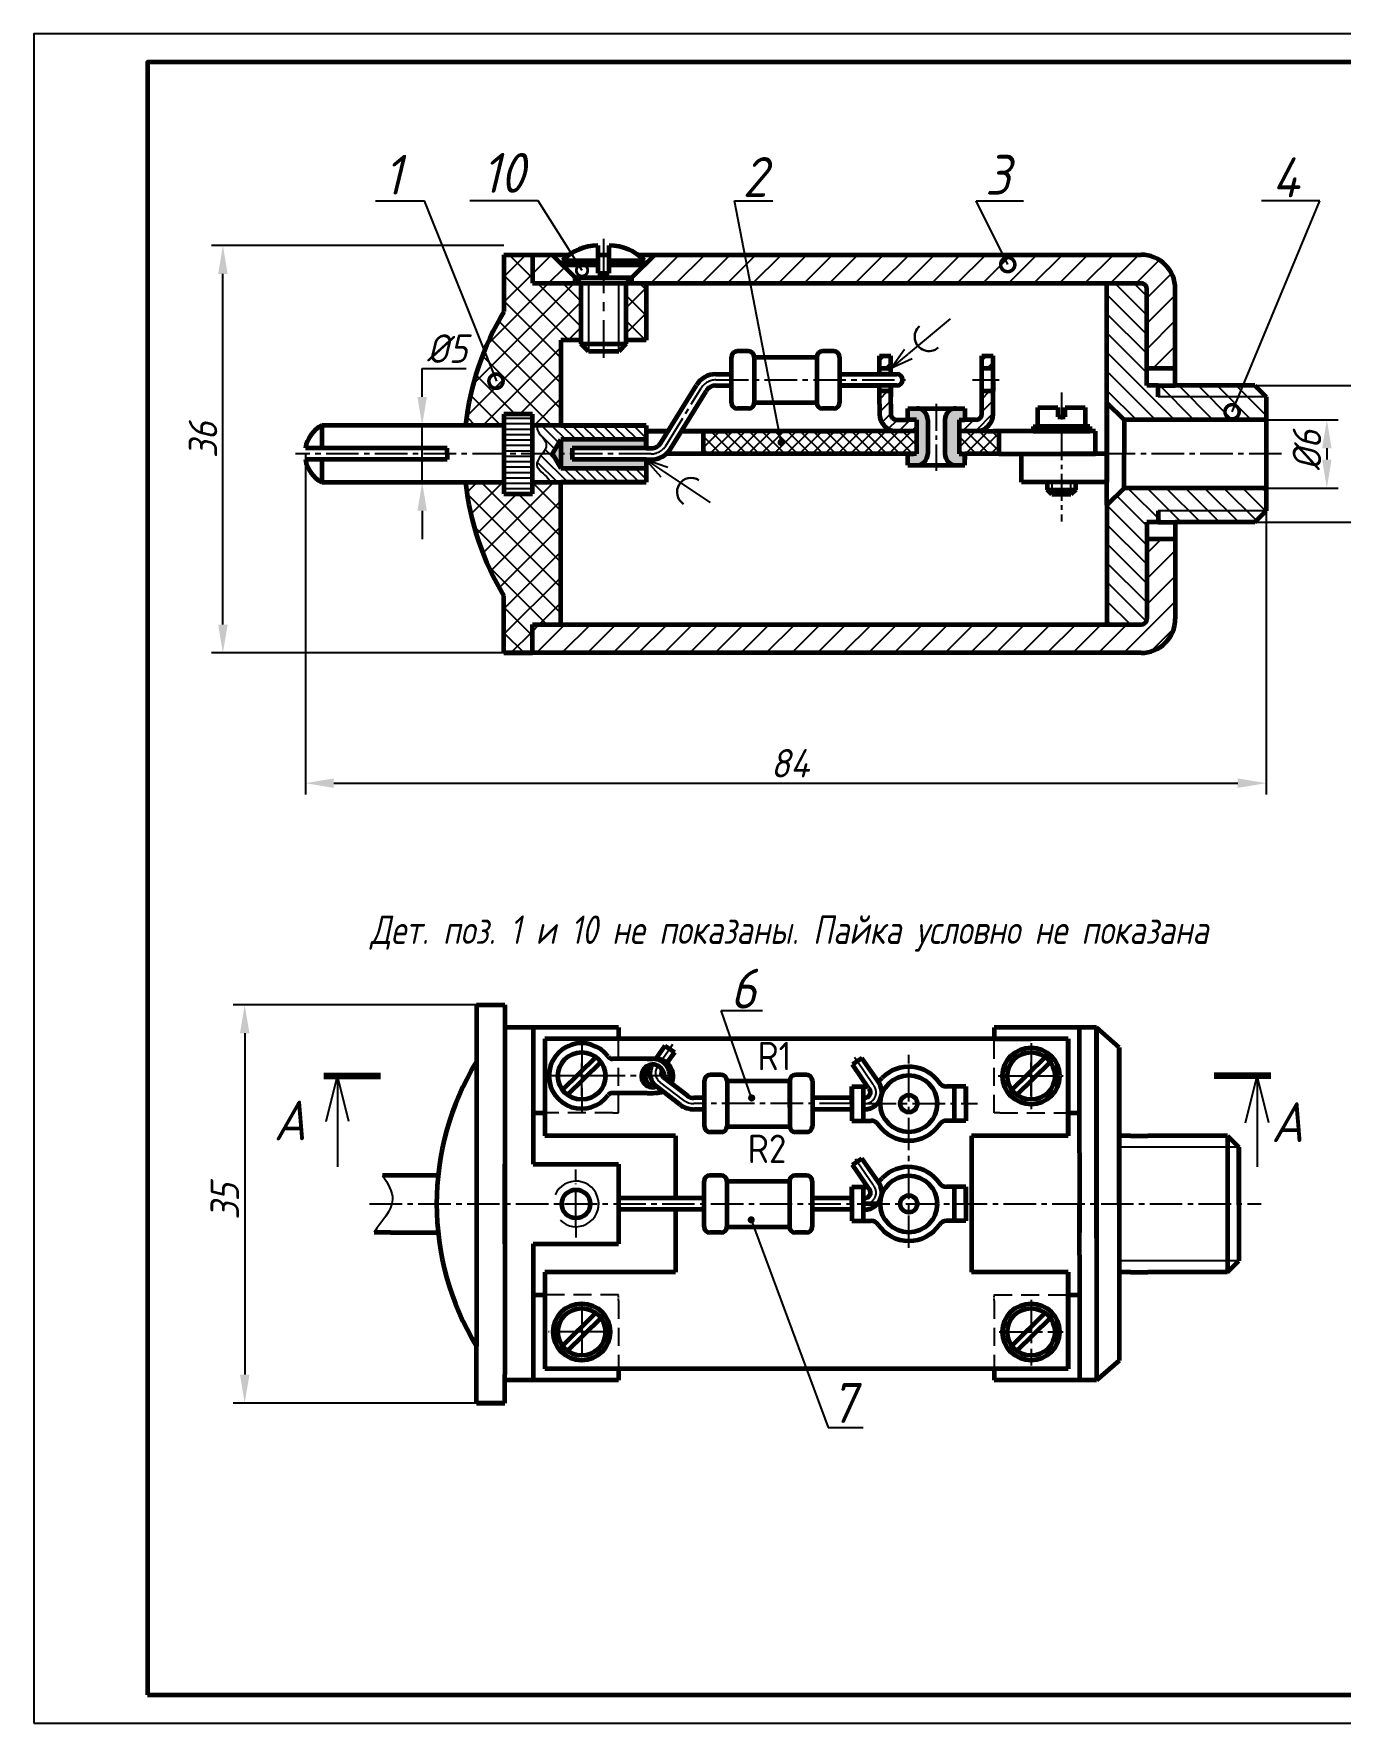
# Model space of a CAD drawing. Header units: millimetres. Extents: x 173 to 1894, y -5 to 450.
# Drawn here: x 840.6 to 1070.3, y -2.9 to 294.1 of the extents above; entities that cross this region are included whole.
import ezdxf
from ezdxf import colors
from ezdxf.entities.mleader import LeaderData, LeaderLine
from ezdxf.math import Vec2, Vec3

# ---------------------------------------------------------------- set-up
doc = ezdxf.new("R2010")
doc.units = ezdxf.units.MM
doc.header["$LTSCALE"] = 0.5
for name, pattern in [('ACAD_ISO10W100', [18, 12, -3, 0, -3]), ('CENTER2', [28.575, 19.05, -3.175, 3.175, -3.175]), ('DASHDOT', [1, 0.5, -0.25, 0, -0.25]), ('штриховая2', [9.525, 6.35, -3.175])]:
    doc.linetypes.add(name, pattern=pattern)
doc.layers.get('Defpoints').update_dxf_attribs({"color": 5})
doc.styles.get("Standard").update_dxf_attribs({"font": 'isocpeui.ttf', "width": 0.9})
doc.dimstyles.new('ESKD_standart', dxfattribs={"dimtxt": 5, "dimasz": 5, "dimexe": 2, "dimexo": 0, "dimgap": 1, "dimtad": 1, "dimtoh": 1, "dimdec": 0, "dimzin": 1, "dimdsep": 46, "dimtxsty": 'Standard', "dimcen": 3, "dimdle": 1.25, "dimadec": 0, "dimazin": 0, "dimtfac": 1, "dimtdec": 0, "dimtmove": 0, "dimatfit": 3, "dimldrblk": 'DOT', "dimfxl": 1, "dimtvp": 1.5, "dimtolj": 1, "dimtzin": 1, "dimarcsym": 0})
doc.dimstyles.new('Standart 2', dxfattribs={"dimtxt": 5, "dimasz": 5, "dimexe": 2, "dimexo": 0, "dimgap": 1, "dimtad": 1, "dimtoh": 1, "dimdec": 0, "dimlfac": 0.5, "dimtxsty": 'Standard', "dimcen": 2.5, "dimadec": 0, "dimazin": 0, "dimtfac": 1, "dimtdec": 0, "dimtmove": 0, "dimatfit": 3, "dimldrblk": 'DOTSMALL', "dimfxl": 1, "dimarcsym": 0})
pattern_1 = [(45, (656.2215, -20.1673), (-2.245064, 2.245064), [])]

# ---------------------------------------------------------------- blocks, each defined once
blk = doc.blocks.new('_DotSmall')
at = {"color": 0, "linetype": 'ByBlock', "const_width": 0.5}
blk.add_lwpolyline([(-0.0625, 0, 1), (0.0625, 0, 1)], format="xyb", close=True, dxfattribs=at)
blk = doc.blocks.new('_Open30')
at = {"color": 0, "linetype": 'ByBlock', "lineweight": -2}
for p, q in [((-1, 0.268), (0, 0)), ((0, 0), (-1, -0.268)), ((0, 0), (-1, 0))]:
    blk.add_line(p, q, dxfattribs=at)
blk = doc.blocks.new('*D111')
at = {"color": 0, "lineweight": -2, "transparency": 16777216}
for p, q in [((888.35, 220.22), (888.35, 160.33)), ((1057.26, 220.22), (1057.26, 160.33)), ((893.35, 162.33), (1052.26, 162.33))]:
    blk.add_line(p, q, dxfattribs=at)
at = {"color": 0, "transparency": 16777216}
for points in [[(893.35, 163.16), (893.35, 161.5), (888.35, 162.33)], [(1052.26, 163.16), (1052.26, 161.5), (1057.26, 162.33)]]:
    blk.add_solid(points, dxfattribs=at)
at = {"layer": 'Defpoints', "color": 0, "transparency": 16777216}
for p in [(888.35, 220.22), (1057.26, 220.22), (1057.26, 162.33)]:
    blk.add_point(p, dxfattribs=at)
at = {"color": 0, "transparency": 16777216, "insert": (973.54, 165.83), "char_height": 5, "attachment_point": 5}
blk.add_mtext('84', dxfattribs=at)
blk = doc.blocks.new('*D112')
at = {"color": 0, "lineweight": -2, "transparency": 16777216}
for p, q in [((923.26, 256.85), (871.85, 256.85)), ((873.85, 190.22), (873.85, 251.85)), ((923.26, 185.22), (871.85, 185.22))]:
    blk.add_line(p, q, dxfattribs=at)
at = {"color": 0, "transparency": 16777216}
for points in [[(873.02, 251.85), (874.69, 251.85), (873.85, 256.85)], [(873.02, 190.22), (874.69, 190.22), (873.85, 185.22)]]:
    blk.add_solid(points, dxfattribs=at)
at = {"layer": 'Defpoints', "color": 0, "transparency": 16777216}
for p in [(873.85, 256.85), (923.26, 256.85), (923.26, 185.22)]:
    blk.add_point(p, dxfattribs=at)
at = {"color": 0, "transparency": 16777216, "insert": (870.35, 222.66), "char_height": 5, "attachment_point": 5, "rotation": 90}
blk.add_mtext('36', dxfattribs=at)
blk = doc.blocks.new('*D113')
at = {"color": 0, "lineweight": -2, "transparency": 16777216}
for p, q in [((918.42, 123.36), (875.68, 123.36)), ((877.68, 118.36), (877.68, 58.36)), ((918.42, 53.36), (875.68, 53.36))]:
    blk.add_line(p, q, dxfattribs=at)
at = {"color": 0, "transparency": 16777216}
for points in [[(876.85, 118.36), (878.52, 118.36), (877.68, 123.36)], [(876.85, 58.36), (878.52, 58.36), (877.68, 53.36)]]:
    blk.add_solid(points, dxfattribs=at)
at = {"layer": 'Defpoints', "color": 0, "transparency": 16777216}
for p in [(918.42, 123.36), (877.68, 53.36), (918.42, 53.36)]:
    blk.add_point(p, dxfattribs=at)
at = {"color": 0, "transparency": 16777216, "insert": (874.18, 88.78), "char_height": 5, "attachment_point": 5, "rotation": 90}
blk.add_mtext('35', dxfattribs=at)
blk = doc.blocks.new('*D115')
at = {"color": 0, "lineweight": -2, "transparency": 16777216}
for p, q in [((908.88, 230.22), (908.88, 235.22)), ((908.88, 235.22), (916.64, 235.22)), ((891.26, 225.22), (910.88, 225.22)), ((908.88, 215.22), (908.88, 225.22)), ((891.26, 215.22), (910.88, 215.22)), ((908.88, 210.22), (908.88, 205.22))]:
    blk.add_line(p, q, dxfattribs=at)
at = {"color": 0, "transparency": 16777216}
for points in [[(908.05, 230.22), (909.71, 230.22), (908.88, 225.22)], [(908.05, 210.22), (909.71, 210.22), (908.88, 215.22)]]:
    blk.add_solid(points, dxfattribs=at)
at = {"layer": 'Defpoints', "color": 0, "transparency": 16777216}
for p in [(891.26, 225.22), (891.26, 215.22), (908.88, 215.22)]:
    blk.add_point(p, dxfattribs=at)
at = {"color": 0, "transparency": 16777216, "insert": (913.26, 238.72), "char_height": 5, "attachment_point": 5}
blk.add_mtext('%%C5', dxfattribs=at)
blk = doc.blocks.new('*D116')
at = {"color": 0, "lineweight": -2, "transparency": 16777216}
for p, q in [((1057.26, 226.22), (1069.91, 226.22)), ((1067.91, 221.22), (1067.91, 219.22)), ((1057.26, 214.22), (1069.91, 214.22))]:
    blk.add_line(p, q, dxfattribs=at)
at = {"color": 0, "transparency": 16777216}
for points in [[(1067.08, 221.22), (1068.74, 221.22), (1067.91, 226.22)], [(1067.08, 219.22), (1068.74, 219.22), (1067.91, 214.22)]]:
    blk.add_solid(points, dxfattribs=at)
at = {"layer": 'Defpoints', "color": 0, "transparency": 16777216}
for p in [(1057.26, 226.22), (1057.26, 214.22), (1067.91, 214.22)]:
    blk.add_point(p, dxfattribs=at)
at = {"color": 0, "transparency": 16777216, "insert": (1064.41, 220.84), "char_height": 5, "attachment_point": 5, "rotation": 90}
blk.add_mtext('%%C6', dxfattribs=at)
blk = doc.blocks.new('*D117')
at = {"color": 0, "lineweight": -2, "transparency": 16777216}
for p, q in [((1055.26, 232.22), (1082.87, 232.22)), ((1080.87, 227.22), (1080.87, 213.22)), ((1055.26, 208.22), (1082.87, 208.22))]:
    blk.add_line(p, q, dxfattribs=at)
at = {"color": 0, "transparency": 16777216}
for points in [[(1080.04, 227.22), (1081.7, 227.22), (1080.87, 232.22)], [(1080.04, 213.22), (1081.7, 213.22), (1080.87, 208.22)]]:
    blk.add_solid(points, dxfattribs=at)
at = {"layer": 'Defpoints', "color": 0, "transparency": 16777216}
for p in [(1055.26, 232.22), (1055.26, 208.22), (1080.87, 208.22)]:
    blk.add_point(p, dxfattribs=at)
at = {"color": 0, "transparency": 16777216, "insert": (1077.37, 221.86), "char_height": 5, "attachment_point": 5, "rotation": 90}
blk.add_mtext('M12', dxfattribs=at)

msp = doc.modelspace()

# ---------------------------------------------------------------- hatches: boundary and pattern name
at = {"lineweight": -3}
h = msp.add_hatch(dxfattribs=at)
h.set_pattern_fill('ANSI37', color=256, style=0)
h.set_pattern_definition([(45, (656.2215, -20.1673), (-2.245064, 2.245064), []), (135, (656.2215, -20.1673), (-2.245064, -2.245064), [])])
h.paths.add_polyline_path([(936.76, 250.22), (928.26, 250.22), (928.26, 255.22), (923.26, 255.22), (923.26, 245.22, 0.048475), (919.22, 236.83), (921.77, 233.29, -0.932366), (921.98, 232.71, -1.072541), (921.77, 233.29), (919.22, 236.83, 0.062136), (916.52, 225.22), (923.26, 225.22), (923.26, 227.22), (928.26, 227.22), (928.26, 225.22), (933.26, 225.22), (933.26, 240.22), (936.76, 240.22)])
h.paths.add_polyline_path([(948.26, 250.22), (944.76, 250.22), (944.76, 240.22), (948.26, 240.22)])
h.paths.add_polyline_path([(933.26, 214.22), (933.26, 215.22), (928.26, 215.22), (928.26, 213.22), (923.26, 213.22), (923.26, 215.22), (916.52, 215.22, 0.110945), (923.26, 195.22), (923.26, 185.22), (928.26, 185.22), (928.26, 190.22), (933.26, 190.22)])
h = msp.add_hatch(dxfattribs=at)
h.set_pattern_fill('ANSI31', color=256, style=0)
h.set_pattern_definition(pattern_1)
h.paths.add_polyline_path([(931.76, 255.22), (928.26, 255.22), (928.26, 250.22), (935.76, 250.22), (935.76, 251.22)])
h = msp.add_hatch(dxfattribs=at)
h.set_pattern_fill('ANSI31', color=256, style=0)
h.set_pattern_definition(pattern_1)
h.paths.add_polyline_path([(1035.26, 255.22), (1010.96, 255.22), (1011.67, 253.78, -1), (1011.95, 253.22, -1), (1011.67, 253.78), (1010.96, 255.22), (949.76, 255.22), (945.76, 251.22), (945.76, 250.22), (948.26, 250.22), (1035.26, 250.22, -0.414214), (1036.26, 249.22), (1036.26, 235.22), (1041.26, 235.22), (1041.26, 249.22, 0.414214)])
h.paths.add_polyline_path([(1041.26, 191.22), (1041.26, 205.22), (1036.26, 205.22), (1036.26, 191.22, -0.414214), (1035.26, 190.22), (928.26, 190.22), (928.26, 185.22), (1035.26, 185.22, 0.414214)])
h = msp.add_hatch(dxfattribs=at)
h.set_pattern_fill('ANSI31', color=256, scale=0.75, angle=90, style=0)
h.set_pattern_definition([(135, (828.2611, -8.777), (-1.683798, -1.683798), [])])
h.paths.add_polyline_path([(1036.26, 249.22, 0.414214), (1035.26, 250.22), (1029.26, 250.22), (1029.26, 229.22), (1032.26, 226.22), (1057.26, 226.22), (1057.26, 230.22), (1038.26, 230.22), (1038.26, 232.22), (1036.26, 232.22)])
h.paths.add_polyline_path([(1055.26, 232.22), (1041.26, 232.22), (1038.26, 232.22), (1038.26, 230.22), (1057.26, 230.22)], flags=17)
h.paths.add_polyline_path([(1036.26, 208.22), (1038.26, 208.22), (1038.26, 210.22), (1057.26, 210.22), (1057.26, 214.22), (1032.26, 214.22), (1029.26, 211.22), (1029.26, 190.22), (1035.26, 190.22, 0.414214), (1036.26, 191.22)])
h.paths.add_polyline_path([(1057.26, 210.22), (1038.26, 210.22), (1038.26, 208.22), (1041.26, 208.22), (1055.26, 208.22)])
h = msp.add_hatch(dxfattribs=at)
h.set_pattern_fill('ANSI31', color=256, scale=0.5, style=0)
h.set_pattern_definition([(45, (656.2215, -20.1673), (-1.122532, 1.122532), [])])
h.paths.add_polyline_path([(995.76, 226.22), (994.26, 226.22), (992.26, 226.22, -0.414214), (991.26, 227.22), (991.26, 228.96), (991.26, 231.22), (989.26, 231.22), (989.26, 228.96), (989.26, 227.22, 0.414214), (992.26, 224.22), (995.76, 224.22)])
h.paths.add_polyline_path([(991.26, 237.48), (989.26, 237.48), (989.26, 235.22), (991.26, 235.22)])
h.paths.add_polyline_path([(1009.26, 237.48), (1007.26, 237.48), (1007.26, 235.22), (1009.26, 235.22)])
h.paths.add_polyline_path([(1009.26, 227.22), (1009.26, 228.96), (1009.26, 231.22), (1007.26, 231.22), (1007.26, 228.96), (1007.26, 227.22, -0.414214), (1006.26, 226.22), (1004.26, 226.22), (1003.26, 226.22), (1003.26, 224.22), (1006.26, 224.22, 0.414214)])
h = msp.add_hatch(color=256)
h.set_gradient(color2=(0, 0, 0), tint=1)
h.paths.add_polyline_path([(989.26, 235.22), (989.26, 234.23), (991.26, 234.23), (991.26, 235.22)])
h.paths.add_polyline_path([(991.26, 231.22), (991.26, 232.23), (989.26, 232.23), (989.26, 231.22)])
h.paths.add_polyline_path([(1003.26, 226.22), (1004.26, 226.22), (1004.26, 228.22), (1002.76, 228.22, 0.414214), (1000.76, 226.22), (1000.76, 220.22, 0.414214), (1002.76, 218.22), (1004.26, 218.22), (1004.26, 220.22), (1003.26, 220.22)])
h = msp.add_hatch(dxfattribs=at)
h.set_pattern_fill('LINE', color=256, scale=0.3, angle=180, style=0)
h.set_pattern_definition([(180, (828.2611, -8.777), (-1e-16, -0.9525), [])])
h.paths.add_polyline_path([(928.26, 227.22), (923.26, 227.22), (923.26, 220.22), (928.26, 220.22)])
h.paths.add_polyline_path([(928.26, 220.22), (923.26, 220.22), (923.26, 213.22), (928.26, 213.22)])
at = {"true_color": 0x000000}
h = msp.add_hatch(color=18, dxfattribs=at)
h.paths.add_polyline_path([(1003.26, 226.22), (1004.26, 226.22), (1004.26, 228.22), (1002.76, 228.22, 0.414214), (1000.76, 226.22), (1000.76, 220.22, 0.414214), (1002.76, 218.22), (1004.26, 218.22), (1004.26, 220.22), (1003.26, 220.22)])
h.paths.add_polyline_path([(997.76, 226.22, 0.414214), (995.76, 228.22), (994.26, 228.22), (994.26, 226.22), (995.76, 226.22), (995.76, 220.22), (994.26, 220.22), (994.26, 218.22), (995.76, 218.22, 0.414214), (997.76, 220.22)])
at = {"lineweight": -3}
h = msp.add_hatch(dxfattribs=at)
h.set_pattern_fill('ANSI31', color=256, scale=0.4, angle=90, style=0)
h.set_pattern_definition([(135, (660.7611, -15.777), (-0.8980256, -0.8980256), [])])
edge = h.paths.add_edge_path()
edge.add_line((948.26, 225.22), (929.1, 225.22))
edge.add_spline(control_points=[(929.1, 225.22), (929.05, 224.93), (929.08, 223.8), (931.33, 222.3), (930.39, 220.8), (929.98, 220.22)], knot_values=[4.290599, 4.290599, 4.290599, 4.290599, 5.261375, 8.137886, 9.987465, 9.987465, 9.987465, 9.987465], degree=3, periodic=0)
edge.add_line((929.98, 220.22), (931.8, 220.22))
edge.add_line((931.8, 220.22), (933.26, 222.72))
edge.add_line((933.26, 222.72), (948.26, 222.72))
edge.add_line((948.26, 222.72), (948.26, 223.22))
edge.add_line((948.26, 223.22), (948.26, 225.22))
edge = h.paths.add_edge_path()
edge.add_line((948.26, 217.72), (933.26, 217.72))
edge.add_line((933.26, 217.72), (931.8, 220.22))
edge.add_line((931.8, 220.22), (929.98, 220.22))
edge.add_spline(control_points=[(929.98, 220.22), (929.49, 219.53), (928.21, 217.9), (930.75, 216.53), (931.21, 215.46), (931.26, 215.22)], knot_values=[9.987465, 9.987465, 9.987465, 9.987465, 12.205502, 15.205008, 16.049261, 16.049261, 16.049261, 16.049261], degree=3, periodic=0)
edge.add_line((931.26, 215.22), (948.26, 215.22))
edge.add_line((948.26, 215.22), (948.26, 217.72))
h = msp.add_hatch(dxfattribs=at)
h.set_pattern_fill('ANSI37', color=256, scale=0.5, style=0)
h.set_pattern_definition([(45, (656.2215, -20.1673), (-1.122532, 1.122532), []), (135, (656.2215, -20.1673), (-1.122532, -1.122532), [])])
h.paths.add_polyline_path([(1010.26, 224.22), (1008.26, 224.22), (1003.26, 224.22), (1003.26, 220.22), (1004.26, 220.22), (1010.26, 220.22)])
h.paths.add_polyline_path([(995.76, 224.22), (958.26, 224.22), (958.26, 220.22), (994.26, 220.22), (995.76, 220.22)])
h = msp.add_hatch(color=256)
h.set_gradient(color2=(0, 0, 0), tint=1)
h.paths.add_polyline_path([(935.26, 221.22), (948.26, 221.22), (948.26, 222.22), (948.26, 222.72), (933.26, 222.72), (931.8, 220.22), (933.26, 217.72), (948.26, 217.72), (948.26, 219.22), (935.26, 219.22)])

# ---------------------------------------------------------------- linework, layer by layer
for p, q in [((900.68, 264.72), (909.26, 264.72)), ((921.98, 232.99), (909.26, 264.72)), ((1011.81, 253.5), (1006.28, 264.72)), ((1006.28, 264.72), (1014.6, 264.72)), ((1051.25, 227.62), (1066.69, 264.72)), ((1066.69, 264.72), (1056.43, 264.72)), ((936.76, 250.22), (936.76, 240.22)), ((938.09, 250.22), (938.09, 238.22)), ((943.43, 238.22), (943.43, 250.22)), ((944.76, 240.22), (944.76, 250.22)), ((1057.26, 230.22), (1038.26, 230.22)), ((1019.59, 215.22), (1019.59, 213.06)), ((1022.93, 213.06), (1022.93, 215.22)), ((1057.26, 210.22), (1038.26, 210.22)), ((952.39, 115.61), (952.96, 116.45)), ((892, 102.88), (894, 110.88)), ((894, 110.88), (894, 94.88)), ((894, 110.88), (894, 102.88)), ((896, 102.88), (894, 110.88)), ((1053.61, 102.61), (1055.66, 110.86)), ((1055.66, 110.86), (1055.66, 94.86)), ((1057.7, 102.61), (1055.66, 110.86)), ((1052.42, 98.36), (1031.42, 98.36)), ((1052.42, 78.36), (1031.42, 78.36))]:
    msp.add_line(p, q, dxfattribs=at)
at = {"lineweight": 60}
for p, q in [((939.76, 256.85), (939.76, 251.97)), ((941.76, 251.97), (941.76, 256.85)), ((923.26, 255.22), (934.75, 255.22)), ((923.26, 255.22), (923.26, 245.22)), ((923.26, 255.22), (928.26, 255.22)), ((928.26, 255.22), (928.26, 250.22)), ((931.76, 255.22), (935.76, 251.22)), ((933.56, 254.22), (939.76, 254.22)), ((933.56, 253.43), (933.56, 254.22)), ((933.56, 253.43), (936.76, 250.22)), ((933.56, 253.43), (939.76, 253.43)), ((939.76, 255.22), (941.76, 255.22)), ((940.76, 255.22), (941.76, 255.22)), ((941.76, 254.22), (947.96, 254.22)), ((941.76, 253.43), (947.96, 253.43)), ((947.96, 253.43), (944.76, 250.22)), ((949.76, 255.22), (945.76, 251.22)), ((946.77, 255.22), (947.76, 255.22)), ((946.77, 255.22), (1035.26, 255.22)), ((947.76, 255.22), (948.76, 255.22)), ((947.96, 253.43), (947.96, 254.22)), ((928.26, 250.22), (936.76, 250.22)), ((928.26, 250.22), (936.76, 250.22)), ((928.26, 250.22), (944.76, 250.22)), ((935.76, 250.22), (935.76, 251.22)), ((935.76, 251.22), (945.76, 251.22)), ((936.76, 250.22), (936.76, 250.22)), ((936.76, 250.22), (936.76, 239.56)), ((944.76, 250.22), (936.76, 250.22)), ((939.76, 251.97), (941.76, 251.97)), ((944.76, 250.22), (1035.26, 250.22)), ((944.76, 250.22), (948.26, 250.22)), ((944.76, 250.22), (948.26, 250.22)), ((944.76, 239.56), (944.76, 250.22)), ((945.76, 250.22), (945.76, 251.22)), ((948.26, 250.22), (948.26, 240.22)), ((948.26, 250.22), (948.26, 240.22)), ((1029.26, 229.22), (1029.26, 250.22)), ((1036.26, 232.22), (1036.26, 249.22)), ((1041.26, 232.22), (1041.26, 249.22)), ((933.26, 240.22), (933.26, 225.22)), ((936.76, 240.22), (933.26, 240.22)), ((936.76, 239.56), (944.76, 239.56)), ((938.09, 238.22), (936.76, 239.56)), ((943.43, 238.22), (938.09, 238.22)), ((944.76, 239.56), (943.43, 238.22)), ((948.26, 240.22), (944.76, 240.22)), ((948.26, 240.22), (944.76, 240.22)), ((966.26, 238.25), (964.26, 238.25)), ((981.26, 238.25), (979.26, 238.25)), ((963.26, 229.2), (963.26, 237.25)), ((967.26, 237.25), (967.26, 229.2)), ((967.26, 237.22), (978.26, 237.22)), ((978.26, 237.25), (978.26, 229.2)), ((982.26, 237.25), (982.26, 229.2)), ((989.26, 237.48), (991.26, 237.48)), ((989.26, 234.22), (989.26, 237.48)), ((989.26, 234.23), (989.26, 237.23)), ((991.26, 235.22), (989.26, 235.22)), ((991.26, 234.23), (991.26, 237.48)), ((991.26, 234.23), (991.26, 235.22)), ((1007.26, 228.96), (1007.26, 237.48)), ((1007.26, 237.48), (1009.26, 237.48)), ((1009.26, 235.22), (1007.26, 235.22)), ((1009.26, 228.96), (1009.26, 237.48)), ((1009.26, 233.22), (1009.26, 235.22)), ((1041.26, 235.22), (1036.26, 235.22)), ((1041.26, 232.22), (1041.26, 235.22)), ((950.85, 222.17), (957.09, 232.32)), ((960.5, 234.22), (963.26, 234.22)), ((960.5, 232.22), (963.26, 232.22)), ((982.26, 234.22), (989.26, 234.22)), ((989.26, 232.23), (982.26, 232.23)), ((989.26, 232.22), (982.26, 232.22)), ((982.26, 232.22), (988.94, 232.22)), ((989.26, 234.23), (991.26, 234.23)), ((989.26, 228.96), (989.26, 232.23)), ((991.26, 232.23), (989.26, 232.23)), ((991.26, 234.23), (992.32, 234.23)), ((991.26, 228.96), (991.26, 232.23)), ((992.32, 232.23), (991.26, 232.23)), ((991.26, 232.23), (991.26, 230.23)), ((991.26, 232.23), (991.26, 231.22)), ((1009.26, 233.22), (1009.26, 231.22)), ((1038.26, 232.22), (1036.26, 232.22)), ((1038.26, 230.22), (1038.26, 232.22)), ((1038.26, 232.22), (1041.26, 232.22)), ((1055.26, 232.22), (1041.26, 232.22)), ((1055.26, 232.22), (1057.26, 230.22)), ((952.55, 221.13), (958.79, 231.27)), ((967.26, 229.23), (978.26, 229.23)), ((991.26, 231.22), (989.26, 231.22)), ((989.26, 228.96), (989.26, 227.22)), ((991.26, 228.96), (991.26, 227.22)), ((1009.26, 231.22), (1007.26, 231.22)), ((1007.26, 227.22), (1007.26, 228.96)), ((1009.26, 227.22), (1009.26, 228.96)), ((1029.26, 220.22), (1029.26, 231.1)), ((1032.26, 226.22), (1029.26, 229.22)), ((1029.26, 229.22), (1029.26, 220.22)), ((1057.26, 230.22), (1057.26, 210.22)), ((928.26, 227.22), (923.26, 227.22)), ((923.26, 227.22), (923.26, 213.22)), ((928.26, 220.22), (928.26, 227.22)), ((966.26, 228.2), (964.26, 228.2)), ((981.26, 228.2), (979.26, 228.2)), ((992.26, 226.22), (994.26, 226.22)), ((994.26, 228.22), (995.76, 228.22)), ((994.26, 226.22), (994.26, 228.22)), ((994.26, 228.22), (1004.26, 228.22)), ((995.76, 226.22), (994.26, 226.22)), ((995.76, 226.22), (995.76, 220.22)), ((997.76, 226.22), (997.76, 220.22)), ((1000.76, 226.22), (1000.76, 220.22)), ((1003.26, 226.22), (1003.26, 220.22)), ((1003.26, 226.22), (1004.26, 226.22)), ((1004.26, 228.22), (1004.26, 226.22)), ((1006.26, 226.22), (1004.26, 226.22)), ((1017.09, 225.06), (1017.09, 228.39)), ((1017.09, 228.39), (1020.64, 228.39)), ((1020.64, 228.39), (1020.64, 226.72)), ((1020.64, 226.72), (1021.89, 226.72)), ((1021.89, 228.39), (1025.43, 228.39)), ((1021.89, 226.72), (1021.89, 228.39)), ((1025.43, 228.39), (1025.43, 225.06)), ((1057.26, 226.22), (1032.26, 226.22)), ((1032.26, 226.22), (1032.26, 220.22)), ((1032.26, 226.22), (1032.26, 226.22)), ((891.26, 225.22), (891.26, 221.22)), ((923.26, 225.22), (891.26, 225.22)), ((948.26, 225.22), (928.26, 225.22)), ((933.26, 225.22), (948.26, 225.22)), ((948.26, 225.22), (948.26, 221.22)), ((948.26, 224.22), (952.11, 224.22)), ((948.26, 224.22), (952.11, 224.22)), ((952.11, 224.22), (948.26, 224.22)), ((948.26, 221.22), (948.26, 223.22)), ((995.76, 224.22), (954.46, 224.22)), ((954.46, 224.22), (958.26, 224.22)), ((958.26, 224.22), (963.26, 224.22)), ((963.26, 224.22), (958.26, 224.22)), ((958.26, 224.22), (958.26, 220.22)), ((978.26, 224.22), (982.26, 224.22)), ((1008.26, 224.22), (1003.26, 224.22)), ((1008.26, 224.22), (1010.26, 224.22)), ((1010.26, 224.22), (1009.26, 224.22)), ((1027.26, 224.22), (1010.26, 224.22)), ((1010.26, 224.22), (1010.26, 220.22)), ((1016.26, 225.06), (1021.26, 225.06)), ((1016.26, 225.06), (1016.26, 224.22)), ((1016.26, 224.22), (1026.26, 224.22)), ((1025.43, 225.06), (1017.09, 225.06)), ((1023.76, 225.06), (1018.76, 225.06)), ((1026.26, 225.06), (1021.26, 225.06)), ((1026.26, 225.06), (1026.26, 224.22)), ((1027.26, 220.22), (1027.26, 224.22)), ((913.26, 221.22), (888.35, 221.22)), ((913.26, 220.22), (913.26, 221.22)), ((913.26, 220.22), (913.26, 219.22)), ((928.26, 213.22), (928.26, 220.22)), ((931.8, 220.22), (933.26, 222.72)), ((931.8, 220.22), (933.26, 217.72)), ((948.26, 222.72), (933.26, 222.72)), ((933.26, 222.72), (933.26, 217.72)), ((948.26, 221.22), (935.26, 221.22)), ((935.26, 221.22), (935.26, 219.22)), ((948.26, 221.22), (948.26, 222.72)), ((948.26, 221.22), (948.26, 222.22)), ((948.26, 221.22), (949.14, 221.22)), ((948.26, 221.22), (949.14, 221.22)), ((952.55, 220.22), (951.79, 220.22)), ((994.26, 220.22), (952.55, 220.22)), ((952.55, 220.22), (952.55, 220.22)), ((994.26, 220.22), (995.26, 220.22)), ((994.26, 218.22), (994.26, 220.22)), ((995.76, 220.22), (994.26, 220.22)), ((1003.26, 220.22), (1004.26, 220.22)), ((1003.26, 220.22), (1004.26, 220.22)), ((1010.26, 220.22), (1004.26, 220.22)), ((1004.26, 220.22), (1004.26, 219.22)), ((1004.26, 218.22), (1004.26, 220.22)), ((1010.26, 220.22), (1014.26, 220.22)), ((1014.26, 215.22), (1014.26, 220.22)), ((1014.26, 220.22), (1027.26, 220.22)), ((1029.26, 220.22), (1021.26, 220.22)), ((1029.26, 220.22), (1027.26, 220.22)), ((1029.26, 211.22), (1029.26, 220.22)), ((1029.26, 220.22), (1029.26, 215.22)), ((1032.26, 214.22), (1032.26, 220.22)), ((913.26, 219.22), (888.35, 219.22)), ((891.26, 219.22), (891.26, 215.22)), ((933.26, 217.72), (948.26, 217.72)), ((948.26, 219.22), (935.26, 219.22)), ((948.26, 219.22), (948.26, 215.22)), ((948.26, 219.22), (949.14, 219.22)), ((994.26, 219.22), (994.26, 219.22)), ((994.26, 218.22), (1004.26, 218.22)), ((1004.26, 219.22), (1004.26, 219.22)), ((891.26, 215.22), (923.26, 215.22)), ((928.26, 215.22), (948.26, 215.22)), ((933.26, 214.22), (933.26, 215.22)), ((948.26, 215.22), (933.26, 215.22)), ((933.26, 190.22), (933.26, 214.22)), ((1029.26, 215.22), (1014.26, 215.22)), ((1018.76, 215.22), (1018.76, 213.89)), ((1018.76, 213.89), (1023.76, 213.89)), ((1019.59, 213.06), (1018.76, 213.89)), ((1023.76, 213.89), (1022.93, 213.06)), ((1023.76, 213.89), (1023.76, 215.22)), ((1023.76, 213.89), (1023.76, 215.22)), ((1032.26, 214.22), (1029.26, 211.22)), ((1057.26, 214.22), (1032.26, 214.22)), ((1032.26, 214.22), (1032.26, 214.22)), ((923.26, 213.22), (928.26, 213.22)), ((1022.93, 213.06), (1019.59, 213.06)), ((1029.26, 211.22), (1029.26, 190.22)), ((1036.26, 208.22), (1036.26, 191.22)), ((1038.26, 208.22), (1036.26, 208.22)), ((1038.26, 210.22), (1038.26, 208.22)), ((1038.26, 208.22), (1041.26, 208.22)), ((1041.26, 208.22), (1041.26, 205.22)), ((1041.26, 208.22), (1041.26, 191.22)), ((1055.26, 208.22), (1041.26, 208.22)), ((1055.26, 208.22), (1057.26, 210.22)), ((1041.26, 205.22), (1036.26, 205.22)), ((923.26, 185.22), (923.26, 195.22)), ((928.26, 185.22), (928.26, 190.22)), ((928.26, 190.22), (933.26, 190.22)), ((928.26, 190.22), (1035.26, 190.22)), ((1035.26, 185.22), (923.26, 185.22)), ((923.26, 185.22), (928.26, 185.22)), ((918.42, 123.36), (923.42, 123.36)), ((918.42, 123.36), (918.42, 113.36)), ((923.42, 123.36), (923.42, 118.36)), ((943.42, 119.36), (923.42, 119.36)), ((928.42, 119.36), (928.42, 95.36)), ((943.42, 119.36), (943.42, 117.36)), ((1010.42, 119.36), (1009.42, 119.36)), ((1009.42, 119.36), (1009.42, 117.36)), ((1027.42, 119.36), (1010.42, 119.36)), ((1024.42, 119.36), (1010.42, 119.36)), ((1010.42, 119.36), (1010.42, 119.36)), ((1024.42, 118.36), (1024.42, 119.36)), ((1027.42, 94.36), (1027.42, 119.36)), ((1027.42, 88.36), (1027.42, 119.36)), ((1027.42, 119.36), (1027.42, 57.36)), ((1031.42, 115.86), (1027.42, 119.36)), ((923.42, 118.36), (923.42, 58.36)), ((1022.42, 117.36), (930.42, 117.36)), ((930.42, 117.36), (930.42, 100.36)), ((930.42, 117.36), (930.42, 111.36)), ((951.56, 116.18), (949.97, 113.86)), ((951.56, 116.18), (953.21, 115.05)), ((1009.42, 117.36), (1015.92, 117.36)), ((1022.42, 117.36), (1022.42, 100.36)), ((1022.42, 100.36), (1022.42, 117.36)), ((1024.42, 97.36), (1024.42, 118.36)), ((1031.42, 100.36), (1031.42, 115.86)), ((1031.42, 88.36), (1031.42, 115.86)), ((1031.42, 115.86), (1031.42, 60.86)), ((918.42, 113.36), (918.42, 63.36)), ((933.55, 108.41), (939.42, 114.19)), ((934.43, 107.52), (940.29, 113.3)), ((949.99, 113.86), (942.36, 113.86)), ((948.42, 113.86), (949.42, 113.86)), ((953.21, 115.05), (951.91, 113.16)), ((986.16, 113.99), (984.52, 112.86)), ((989.01, 109.88), (986.16, 113.99)), ((1012.55, 108.41), (1018.42, 114.19)), ((1013.43, 107.52), (1019.29, 113.3)), ((951.09, 111.96), (951.07, 111.93)), ((955.45, 107.4), (951.29, 110.57)), ((958.48, 101.99), (958.48, 110.04)), ((961.48, 111.04), (959.48, 111.04)), ((961.48, 111.04), (959.48, 111.04)), ((962.48, 110.04), (962.48, 101.99)), ((962.48, 109.99), (973.48, 109.99)), ((973.48, 110.34), (973.48, 110.34)), ((973.48, 105.34), (973.48, 110.04)), ((973.48, 110.04), (973.48, 101.99)), ((976.48, 111.04), (974.48, 111.04)), ((976.48, 111.04), (974.48, 111.04)), ((977.48, 110.04), (977.48, 101.99)), ((987.36, 108.74), (984.52, 112.86)), ((948.42, 107.86), (942.36, 107.86)), ((948.42, 107.86), (949.42, 107.86)), ((954.23, 105.81), (950.08, 108.98)), ((958.48, 106.99), (956.66, 106.99)), ((984.42, 106.99), (977.42, 106.99)), ((984.42, 108.99), (984.42, 102.99)), ((984.42, 105.99), (984.42, 108.99)), ((984.42, 108.99), (987.19, 108.99)), ((984.42, 105.99), (984.42, 107.49)), ((984.42, 105.99), (984.42, 106.99)), ((984.42, 106.99), (984.42, 105.99)), ((986.42, 109), (986.42, 102.99)), ((986.59, 107), (986.42, 107)), ((987.36, 108.74), (987.45, 108.62)), ((1004.42, 108.99), (1001.04, 108.99)), ((1002.42, 109), (1002.42, 102.99)), ((1004.42, 108.99), (1004.42, 102.99)), ((1004.42, 105.99), (1004.42, 108.99)), ((928.42, 104.36), (930.42, 104.36)), ((958.48, 104.99), (956.66, 104.99)), ((984.42, 104.99), (977.42, 104.99)), ((984.42, 105.99), (984.42, 102.99)), ((986.42, 104.99), (986.68, 104.99)), ((1004.42, 105.99), (1004.42, 102.99)), ((1022.42, 104.36), (1024.42, 104.36)), ((961.48, 100.99), (959.48, 100.99)), ((962.48, 102), (973.48, 102)), ((976.48, 100.99), (974.48, 100.99)), ((984.42, 102.99), (987.81, 102.99)), ((1004.42, 102.99), (1001.04, 102.99)), ((953.42, 100.36), (930.42, 100.36)), ((953.42, 100.36), (953.42, 89.36)), ((994.42, 99.49), (994.42, 99.49)), ((1005.42, 100.36), (1005.42, 76.36)), ((1022.42, 100.36), (1005.42, 100.36)), ((1033.42, 100.36), (1031.42, 100.36)), ((1031.42, 100.36), (1031.42, 76.36)), ((1033.42, 100.36), (1036.42, 100.36)), ((1050.42, 100.36), (1036.42, 100.36)), ((1050.42, 100.36), (1052.42, 98.36)), ((1052.42, 88.36), (1052.42, 98.36)), ((918.42, 95.36), (918.42, 81.36)), ((923.42, 88.36), (923.42, 95.36)), ((928.42, 95.36), (943.42, 95.36)), ((943.42, 95.36), (943.42, 81.36)), ((984.52, 95.22), (986.16, 96.36)), ((987.36, 91.11), (984.52, 95.22)), ((989.01, 92.24), (986.16, 96.36)), ((1024.42, 97.36), (1024.42, 88.36)), ((903.32, 93.36), (901.93, 93.36)), ((911.68, 93.36), (903.32, 93.36)), ((958.44, 84.33), (958.44, 92.38)), ((961.44, 93.38), (959.44, 93.38)), ((962.44, 92.38), (962.44, 84.33)), ((962.44, 92.36), (973.44, 92.36)), ((973.44, 92.38), (973.44, 84.33)), ((976.44, 93.38), (974.44, 93.38)), ((977.44, 92.38), (977.44, 84.33)), ((1027.42, 94.36), (1027.42, 88.36)), ((1027.42, 94.36), (1027.42, 94.36)), ((958.48, 89.36), (943.42, 89.36)), ((984.42, 89.36), (977.42, 89.36)), ((984.42, 91.36), (984.42, 85.36)), ((984.42, 91.36), (987.19, 91.36)), ((984.42, 88.36), (984.42, 91.36)), ((984.42, 88.36), (984.42, 89.86)), ((984.42, 88.36), (984.42, 89.36)), ((986.42, 91.36), (986.42, 85.35)), ((986.59, 89.36), (986.42, 89.36)), ((986.68, 89.36), (986.68, 89.36)), ((987.45, 90.99), (987.36, 91.11)), ((1004.42, 91.36), (1001.04, 91.36)), ((1002.42, 91.36), (1002.42, 85.35)), ((1004.42, 88.36), (1004.42, 91.36)), ((1004.42, 91.36), (1004.42, 85.36)), ((923.42, 81.36), (923.42, 88.36)), ((958.48, 87.36), (943.42, 87.36)), ((953.42, 87.36), (953.42, 76.36)), ((984.42, 87.36), (977.42, 87.36)), ((984.42, 88.36), (984.42, 85.36)), ((986.42, 87.36), (986.68, 87.36)), ((1004.42, 88.36), (1004.42, 85.36)), ((1024.42, 79.36), (1024.42, 88.36)), ((1024.42, 88.36), (1024.42, 83.36)), ((1027.42, 82.36), (1027.42, 88.36)), ((1052.42, 88.36), (1052.42, 82.36)), ((903.32, 83.36), (900.42, 83.36)), ((903.32, 83.36), (911.68, 83.36)), ((961.44, 83.33), (959.44, 83.33)), ((962.44, 84.36), (973.44, 84.36)), ((976.44, 83.33), (974.44, 83.33)), ((984.42, 85.36), (987.81, 85.36)), ((1004.42, 85.36), (1001.04, 85.36)), ((928.42, 81.36), (943.42, 81.36)), ((928.42, 81.36), (928.42, 57.36)), ((1027.42, 82.36), (1027.42, 82.36)), ((1027.42, 82.36), (1027.42, 57.36)), ((1024.42, 79.36), (1024.42, 58.36)), ((953.42, 76.36), (930.42, 76.36)), ((930.42, 76.36), (930.42, 59.36)), ((1022.42, 76.36), (1005.42, 76.36)), ((1022.42, 76.36), (1022.42, 59.36)), ((1022.42, 59.36), (1022.42, 76.36)), ((1031.42, 76.36), (1031.42, 60.86)), ((1033.42, 76.36), (1031.42, 76.36)), ((1031.42, 76.36), (1031.42, 60.86)), ((1033.42, 76.36), (1036.42, 76.36)), ((1050.42, 76.36), (1036.42, 76.36)), ((928.42, 72.36), (930.42, 72.36)), ((1022.42, 72.36), (1024.42, 72.36)), ((933.55, 63.41), (939.42, 69.19)), ((1012.55, 63.41), (1018.42, 69.19)), ((934.43, 62.52), (940.29, 68.3)), ((1013.43, 62.52), (1019.29, 68.3)), ((918.42, 53.36), (918.42, 63.36)), ((1031.42, 60.86), (1027.42, 57.36)), ((923.42, 53.36), (923.42, 58.36)), ((943.42, 57.36), (923.42, 57.36)), ((1022.42, 59.36), (930.42, 59.36)), ((943.42, 57.36), (935.92, 57.36)), ((943.42, 59.36), (943.42, 57.36)), ((1009.42, 59.36), (1009.42, 57.36)), ((1027.42, 57.36), (1009.42, 57.36)), ((1027.42, 57.36), (1010.42, 57.36)), ((1024.42, 57.36), (1010.42, 57.36)), ((1010.42, 57.36), (1010.42, 57.36)), ((1022.42, 59.36), (1015.92, 59.36)), ((1024.42, 58.36), (1024.42, 57.36)), ((1024.42, 58.36), (1024.42, 57.36)), ((918.42, 53.36), (923.42, 53.36)), ((923.42, 53.36), (918.42, 53.36)), ((923.42, 53.36), (918.42, 53.36))]:
    msp.add_line(p, q, dxfattribs=at)
at = {"linetype": 'CENTER2', "lineweight": -3}
for p, q in [((940.76, 258.01), (940.76, 237.12)), ((1015.92, 116.65), (1015.92, 105.03)), ((985.34, 113.43), (984.85, 114.13)), ((988.18, 109.31), (985.34, 113.43)), ((994.42, 113.4), (994.42, 114.58)), ((1015.92, 107.36), (1015.92, 113.24)), ((1010.15, 110.86), (1021.55, 110.86)), ((1010.42, 104.36), (1009.42, 104.36)), ((936.92, 71.17), (936.92, 60.3)), ((942.34, 65.86), (931.06, 65.86))]:
    msp.add_line(p, q, dxfattribs=at)
msp.add_line((948.26, 240.22), (948.26, 240.22))
at = {"linetype": 'CENTER2', "lineweight": -3, "ltscale": 0.6}
for p, q in [((951.7, 221.65), (957.94, 231.8)), ((960.5, 233.22), (994.22, 233.22)), ((949.14, 220.22), (886.59, 220.22)), ((1059.95, 220.22), (1029.26, 220.22)), ((936.92, 117.36), (936.92, 104.36)), ((936.92, 107.36), (936.92, 113.24)), ((994.42, 80.64), (994.42, 113.4)), ((953.14, 110.86), (930.92, 110.86)), ((940.74, 110.86), (933.1, 110.86)), ((984.42, 105.99), (956.66, 105.99)), ((986.51, 106), (1006.47, 106)), ((935.92, 92.36), (935.92, 94.39)), ((899.63, 88.36), (1056.34, 88.36)), ((1015.92, 71.48), (1015.92, 59.95)), ((1010.28, 65.86), (1021.57, 65.86))]:
    msp.add_line(p, q, dxfattribs=at)
at = {"linetype": 'ACAD_ISO10W100', "lineweight": -3}
for p, q in [((1005.64, 233.22), (1010.31, 233.22)), ((952.39, 115.61), (950.91, 113.46)), ((954.84, 106.61), (950.68, 109.78)), ((985.34, 95.79), (985.03, 96.23)), ((988.18, 91.68), (985.34, 95.79)), ((935.92, 84.36), (935.92, 92.36)), ((935.92, 84.36), (935.92, 82.44))]:
    msp.add_line(p, q, dxfattribs=at)
at = {"linetype": 'CENTER2', "lineweight": -3, "ltscale": 0.5}
for p, q in [((999.26, 229.01), (999.26, 217.24)), ((1021.26, 231.02), (1021.26, 208.33))]:
    msp.add_line(p, q, dxfattribs=at)
at = {"linetype": 'штриховая2', "lineweight": -3}
for p, q in [((943.42, 104.36), (943.42, 117.36)), ((1009.42, 104.36), (1009.42, 117.36)), ((942.42, 104.36), (930.42, 104.36)), ((942.42, 104.36), (943.42, 104.36)), ((1010.42, 104.36), (1022.42, 104.36)), ((943.42, 72.36), (930.42, 72.36)), ((943.42, 71.36), (943.42, 57.36)), ((1009.42, 72.36), (1024.42, 72.36)), ((1009.42, 71.36), (1009.42, 57.36))]:
    msp.add_line(p, q, dxfattribs=at)
at = {"lineweight": 100}
for p, q in [((891.58, 110.88), (901.58, 110.88)), ((1058.08, 110.88), (1048.08, 110.88))]:
    msp.add_line(p, q, dxfattribs=at)
at = {"color": 7, "lineweight": 60}
for p, q in [((1050.42, 100.36), (1050.42, 76.36)), ((1052.42, 98.36), (1052.42, 78.36)), ((1052.42, 88.36), (1052.42, 78.36)), ((1050.42, 76.36), (1052.42, 78.36))]:
    msp.add_line(p, q, dxfattribs=at)
at = {"linetype": 'ACAD_ISO10W100', "lineweight": 60}
msp.add_line((989.42, 88.36), (986.68, 88.36), dxfattribs=at)
at = {"linetype": 'DASHDOT', "lineweight": -3}
for p, q in [((943.42, 71.36), (943.42, 72.36)), ((1009.42, 71.36), (1009.42, 72.36))]:
    msp.add_line(p, q, dxfattribs=at)
at = {"color": 7, "linetype": 'Continuous', "lineweight": 60}
msp.add_lwpolyline([(860.61, 2.07), (1255.61, 2.07), (1255.61, 289.07), (860.61, 289.07)], close=True, dxfattribs=at)
at = {"linetype": 'ByBlock', "lineweight": -2}
for points in [[(994.34, 237.78), (1001.76, 243.95)], [(951.48, 217.01), (959.52, 211.66)]]:
    msp.add_lwpolyline(points, dxfattribs=at)
at = {"lineweight": 60}
for centre, radius in [((1015.92, 110.86), 5), ((936.92, 110.86), 4.17), ((1015.92, 110.86), 4.17), ((994.42, 105.99), 5), ((994.42, 105.99), 1.5), ((994.42, 88.36), 5), ((935.92, 88.36), 2.5), ((994.42, 88.36), 1.5), ((936.92, 65.86), 5), ((936.92, 65.86), 4.17), ((1015.92, 65.86), 5), ((1015.92, 65.86), 4.17)]:
    msp.add_circle(centre, radius, dxfattribs=at)
for centre, radius, start, end in [((939.88, 247.93), 8.92, 90.7944, 135.1622), ((941.64, 247.93), 8.92, 44.8378, 89.2056), ((1035.26, 249.22), 6, 0, 90), ((1035.26, 249.22), 1, 0, 90), ((964.4, 220.22), 48.14, 148.7155, 174.0386), ((964.26, 237.25), 1, 90, 180), ((966.26, 237.25), 1, 360, 90), ((979.26, 237.25), 1, 90, 180), ((981.26, 237.25), 1, 360, 90), ((960.5, 230.22), 4, 90, 148.3925), ((960.5, 230.22), 2, 90, 148.3925), ((992.32, 233.23), 1, 0, 90), ((992.32, 233.23), 1, 270, 0), ((964.26, 229.2), 1, 180, 270), ((966.26, 229.2), 1, 270, 0), ((979.26, 229.2), 1, 180, 270), ((981.26, 229.2), 1, 270, 0), ((992.26, 227.22), 3, 180, 270), ((992.26, 227.22), 1, 180, 270), ((995.76, 226.22), 2, 0, 90), ((1002.76, 226.22), 2, 90, 180), ((1006.26, 227.22), 1, 270, 360), ((1006.26, 227.22), 3, 270, 360), ((893.93, 220.22), 5.67, 118.0725, 169.8358), ((949.14, 223.22), 2, 270, 328.3925), ((949.14, 223.22), 4, 270, 328.3925), ((995.76, 220.22), 2, 270, 0), ((1002.76, 220.22), 2, 180, 270), ((893.93, 220.22), 5.67, 190.1642, 241.9275), ((964.4, 220.22), 48.14, 185.9614, 211.2845), ((1035.26, 191.22), 6, 270, 0), ((1035.26, 191.22), 1, 270, 0), ((936.92, 110.86), 5.75, 36.3412, 323.6588), ((959.56, 88.36), 48.14, 148.7155, 211.2845), ((942.36, 114.86), 1, 216.3412, 270), ((949.42, 110.86), 3, 340.3141, 90), ((949.99, 110.86), 3, 333.5159, 90), ((949.42, 110.86), 2, 349.7189, 289.629), ((950.08, 110.86), 2, 116.513, 260.5768), ((951.9, 111.37), 3, 150.3728, 232.6598), ((951.9, 111.37), 1, 145.5383, 232.6598), ((959.48, 110.04), 1, 90, 180), ((959.48, 110.04), 1, 90, 180), ((961.48, 110.04), 1, 360, 90), ((961.48, 110.04), 1, 0, 90), ((974.48, 110.04), 1, 90, 180), ((974.48, 110.04), 1, 90, 180), ((976.48, 110.04), 1, 360, 90), ((976.48, 110.04), 1, 0, 90), ((986.16, 113.99), 5, 304.6943, 315.9208), ((994.42, 105.99), 6.5, 34.2289, 135.9208), ((942.36, 106.86), 1, 90, 143.6588), ((949.42, 110.86), 3, 270, 301.3511), ((949.99, 110.86), 3, 270, 294.0839), ((956.66, 108.99), 2, 232.6598, 270), ((986.68, 107.99), 3, 265.1425, 39.0254), ((986.68, 107.99), 1, 265.1425, 39.0254), ((986.68, 107.99), 3, 270, 345.5225), ((1001.04, 110.49), 1.5, 214.2289, 270), ((956.66, 108.99), 4, 232.6598, 270), ((959.48, 101.99), 1, 180, 270), ((961.48, 101.99), 1, 270, 0), ((974.48, 101.99), 1, 180, 270), ((976.48, 101.99), 1, 270, 0), ((987.81, 101.49), 1.5, 34.2289, 90), ((994.42, 105.99), 6.5, 214.2289, 325.7711), ((1001.04, 101.49), 1.5, 90, 145.7711), ((959.44, 92.38), 1, 90, 180), ((961.44, 92.38), 1, 360, 90), ((974.44, 92.38), 1, 90, 180), ((976.44, 92.38), 1, 360, 90), ((986.68, 90.36), 3, 265.1425, 39.0254), ((986.16, 96.36), 5, 304.6943, 315.9208), ((994.42, 88.36), 6.5, 34.2289, 135.9208), ((986.68, 90.36), 1, 265.1425, 39.0254), ((986.68, 90.36), 3, 270, 345.5225), ((1001.04, 92.86), 1.5, 214.2289, 270), ((959.44, 84.33), 1, 180, 270), ((961.44, 84.33), 1, 270, 0), ((974.44, 84.33), 1, 180, 270), ((976.44, 84.33), 1, 270, 0), ((987.81, 83.86), 1.5, 34.2289, 90), ((994.42, 88.36), 6.5, 214.2289, 325.7711), ((1001.04, 83.86), 1.5, 90, 145.7711)]:
    msp.add_arc(centre, radius, start, end, dxfattribs=at)
at = {"color": 18, "lineweight": 30, "true_color": 0x000000}
for centre, start, end in [((997.95, 240.79), 130.7771, 310.7771), ((956.19, 213.51), 57.3812, 237.3812)]:
    msp.add_arc(centre, 2.5, start, end, dxfattribs=at)
at = {"linetype": 'CENTER2', "lineweight": -3}
for centre, start, end in [((960.5, 230.22), 90, 148.3925), ((949.14, 223.22), 270, 328.3925)]:
    msp.add_arc(centre, 3, start, end, dxfattribs=at)
at = {"linetype": 'ACAD_ISO10W100', "lineweight": -3}
for centre, start, end in [((951.9, 111.37), 150.3728, 232.6598), ((986.68, 90.36), 265.1425, 39.0254)]:
    msp.add_arc(centre, 2, start, end, dxfattribs=at)
at = {"linetype": 'CENTER2', "lineweight": -3, "ltscale": 0.6}
msp.add_arc((986.68, 107.99), 2, 265.1425, 39.0254, dxfattribs=at)
at = {"lineweight": -3}
for centre, radius, start, end in [((956.66, 108.99), 3, 232.6598, 270), ((935.92, 88.36), 4, 226.0708, 156.1771)]:
    msp.add_arc(centre, radius, start, end, dxfattribs=at)
for points, knots in [([(929.1, 225.22), (929.05, 224.93), (929.08, 223.8), (932.21, 221.72), (927.44, 218.32), (930.75, 216.53), (931.21, 215.46), (931.26, 215.22)], [4.290599, 4.290599, 4.290599, 4.290599, 5.261375, 8.137886, 12.205502, 15.205008, 16.049261, 16.049261, 16.049261, 16.049261]), ([(901.93, 93.36), (902.83, 91.95), (904.96, 88.55), (901.68, 85.26), (900.42, 83.36)], [12.946191, 12.946191, 12.946191, 12.946191, 17.563529, 24.147986, 24.147986, 24.147986, 24.147986])]:
    msp.add_open_spline(points, degree=3, knots=knots, dxfattribs=at)
at = {"layer": 'Defpoints'}
msp.add_lwpolyline([(840.61, -2.93), (1260.61, -2.93), (1260.61, 294.07), (840.61, 294.07)], close=True, dxfattribs=at)

# ---------------------------------------------------------------- block references
at = {"lineweight": 60}
for p, xscale, yscale, zscale, rotation in [((1011.81, 253.5), 5.000000000000009, 5.000000000000009, 5.000000000000009, 296.2457043467803), ((921.86, 232.99), 5.000000000000005, 5.000000000000005, 5.000000000000005, 294.2842557786657), ((1051.25, 227.62), 5.000000000000008, 5.000000000000008, 5.000000000000008, 245.0109604109983)]:
    msp.add_blockref('_DotSmall', p, dxfattribs=dict(at, xscale=xscale, yscale=yscale, zscale=zscale, rotation=rotation))
at = {"lineweight": -2}
for p, xscale, yscale, zscale, rotation in [((991.26, 235.22), 4, 4, 4, 219.7414040457311), ((948.16, 219.23), 4.000000000000001, 4.000000000000001, 4.000000000000001, 146.3454825246962)]:
    msp.add_blockref('_Open30', p, dxfattribs=dict(at, xscale=xscale, yscale=yscale, zscale=zscale, rotation=rotation))

# ---------------------------------------------------------------- texts
at = {"width": 0.9}
for s, p in [('1', (902.19, 265.79)), ('2', (965.22, 265.4)), ('3', (1007.84, 265.78)), ('4', (1058.32, 265.32)), ('6', (963.04, 122.71)), ('7', (980.7, 49.87))]:
    msp.add_text(s, height=7, dxfattribs=at).set_placement(p)
at = {"lineweight": -3}
for s, height, width, p in [('Дет. поз. 1 и 10 не показаны. Пайка условно не показана', 5, 0.8, (899.78, 134.07)), ('A', 7, 0.9, (882.79, 99.54)), ('A', 7, 0.9, (1058.13, 99.24))]:
    msp.add_text(s, height=height, dxfattribs=dict(at, width=width)).set_placement(p)
at = {"lineweight": -3, "char_height": 5, "attachment_point": 1}
for s, insert in [('{\\fISOCPEUR|b0|i0|c0|p34;R1}', (967.83, 116.86)), ('{\\fISOCPEUR|b0|i0|c0|p34;R2}', (966.11, 100.55))]:
    msp.add_mtext(s, dxfattribs=dict(at, insert=insert))

# ---------------------------------------------------------------- dimensions: what is measured, and where the dimension line sits
for base, p1, p2, picture, middle in [((873.85, 256.85), (923.26, 185.22), (923.26, 256.85), '*D112', (873.85, 222.66)), ((877.68, 53.36), (918.42, 123.36), (918.42, 53.36), '*D113', (877.68, 88.78))]:
    dim = msp.add_linear_dim(base=base, p1=p1, p2=p2, angle=90, dimstyle='Standart 2')
    dim.commit()
    dim.dimension.update_dxf_attribs({"geometry": picture, "text_midpoint": middle, "dimtype": 160})
for base, p1, p2, text, picture, middle in [((908.88, 215.22), (891.26, 225.22), (891.26, 215.22), '%%C5', '*D115', (913.26, 235.22)), ((1080.87, 208.22), (1055.26, 232.22), (1055.26, 208.22), 'M12', '*D117', (1080.87, 221.86)), ((1067.91, 214.22), (1057.26, 226.22), (1057.26, 214.22), '%%C6', '*D116', (1067.91, 220.84))]:
    dim = msp.add_linear_dim(base=base, p1=p1, p2=p2, angle=90, text=text, dimstyle='Standart 2')
    dim.commit()
    dim.dimension.update_dxf_attribs({"geometry": picture, "text_midpoint": middle, "dimtype": 160})
dim = msp.add_linear_dim(base=(1057.26, 162.33), p1=(888.35, 220.22), p2=(1057.26, 220.22), dimstyle='Standart 2')
dim.commit()
dim.dimension.update_dxf_attribs({"geometry": '*D111', "text_midpoint": (973.54, 162.33), "dimtype": 160})

# ---------------------------------------------------------------- leaders
at = {"lineweight": -3}
for points in [[(971.97, 222.23), (963.8, 264.72), (970.52, 264.72)], [(966.8, 106.99), (961.45, 122.36), (968.69, 122.36)], [(966.72, 85.56), (980.23, 49.06), (986.39, 49.06)]]:
    msp.add_leader(points, dimstyle='ESKD_standart', override={"dimgap": 1, "dimtad": 0, "dimldrblk": 'DotSmall'}, dxfattribs=at)
ml = msp.add_multileader_mtext('Standard')
ml.set_content('10', color=256)
ml.set_leader_properties()
ml.set_arrow_properties(name='DOTSMALL')
ml.build(insert=Vec2(0, 0))
ml.multileader.update_dxf_attribs({"text_right_attachment_type": 6, "dogleg_length": 0.36})
ctx = ml.context
ctx.base_point, ctx.char_height, ctx.plane_origin = Vec3(918.57, 269.62), 7, Vec3(936.98, 252.48)
ctx.right_attachment, ctx.text_align_type = 6, 2
notes = []
notes.append((ctx, [(0, (1, 1, 0), (929.27, 264.72), (-1, 0), 0.36, [(0, [(936.98, 252.48)], 0, [])])]))
ctx.mtext.insert, ctx.mtext.alignment, ctx.mtext.flow_direction = Vec3(926.91, 273.12), 3, 5
for ctx, leaders in notes:
    for number, flags, end, landing, length, lines in leaders:
        leader = LeaderData()
        leader.index, (leader.has_last_leader_line, leader.has_dogleg_vector, leader.attachment_direction) = number, flags
        leader.last_leader_point, leader.dogleg_vector, leader.dogleg_length = Vec3(end), Vec3(landing), length
        for number, points, colour, breaks in lines:
            line = LeaderLine()
            line.index, line.vertices, line.color, line.breaks = number, Vec3.list(points), colors.encode_raw_color(colour), breaks
            leader.lines.append(line)
        ctx.leaders.append(leader)

doc.saveas('drawing.dxf')
